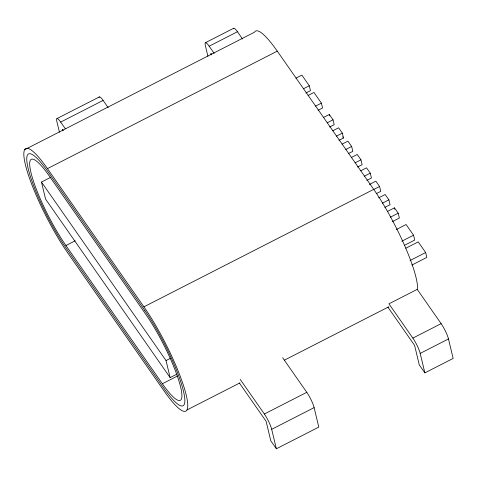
<?xml version="1.0" encoding="UTF-8"?>
<svg xmlns="http://www.w3.org/2000/svg" width="477" height="477" viewBox="0 0 477 477"><rect width="100%" height="100%" fill="white"/><g stroke="black" fill="none" stroke-linecap="round" stroke-linejoin="round"><path stroke-width="0.72" d="M387.95 307.206L414.602 345.402L419.277 364.875L424.864 372.877L453.15 358.424L448.475 338.95A12.116 2.206 62.9 0 0 441.136 323.644L417.226 289.372L417.566 286.951A69.863 12.73 62.9 0 0 373.729 189.363L277.286 51.146A69.863 12.73 62.9 0 0 254.45 32.227L24.631 149.695M56.93 118.606L99.359 96.92M205.426 42.703L233.712 28.244M59.44 132.212L56.841 121.396A12.116 2.206 62.9 0 1 60.674 122.1L103.104 100.414L108.16 107.659M207.936 56.31L205.343 45.494A12.116 2.206 62.9 0 1 209.17 46.197L237.457 31.738L242.495 38.953M47.467 168.619L143.911 306.83A69.863 12.73 62.9 0 1 186.227 395.099A69.863 12.73 62.9 0 1 164.124 391.039L67.686 252.828A69.863 12.73 62.9 0 1 25.37 164.559A69.863 12.73 62.9 0 1 47.467 168.619L277.286 51.146M176.728 374.218L170.122 377.599L45.565 199.094L41.475 182.059L50.729 177.325M295.99 78.103L301.852 75.104L309.299 85.777L310.467 90.648L305.906 92.979M303.438 88.776L309.299 85.777M308.088 95.448L313.955 92.449L321.403 103.121L322.571 107.993L318.01 110.318M315.536 106.121L321.403 103.121M65.933 245.524L162.371 383.741A57.747 10.524 62.9 0 0 180.64 387.091A57.747 10.524 62.9 0 0 145.664 314.134L49.22 175.918A57.747 10.524 62.9 0 0 30.951 172.567A57.747 10.524 62.9 0 0 65.933 245.524L75.187 240.796M323.454 117.461L329.315 114.462L333.035 119.799L334.204 124.67L329.643 126.995M327.174 122.798L333.035 119.799M332.761 130.799L338.622 127.806L342.343 133.143L343.512 138.008L338.956 140.339M336.482 136.136L342.343 133.143M342.069 144.143L347.93 141.144L351.656 146.481L352.825 151.352L348.264 153.677M345.795 149.48L351.656 146.481M351.376 157.482L357.237 154.488L360.964 159.825L362.132 164.69L357.571 167.022M355.103 162.818L360.964 159.825M360.684 170.826L366.551 167.826L370.271 173.163L371.44 178.034L366.879 180.36M364.41 176.162L370.271 173.163M369.347 184.498L375.858 181.171L379.579 186.507L380.747 191.372L376.192 193.704M143.911 306.83L373.729 189.363M373.718 189.5L379.579 186.507M378.655 197.842L385.166 194.509L388.892 199.845L390.061 204.716L384.85 207.376M382.375 203.178L388.892 199.845M387.312 211.514L394.473 207.853L398.2 213.189L399.368 218.055L392.201 221.716M390.383 217.184L398.2 213.189M396.339 229.52L406.112 224.53L413.559 235.203L414.728 240.068L404.305 245.393M170.122 377.599L166.032 360.564L170.659 358.197M401.837 241.195L413.559 235.203M405.838 248.195L418.21 241.869L425.657 252.542L426.826 257.413L411.848 265.069M162.371 383.741L177.575 375.965M410.029 260.531L425.657 252.542M417.226 289.372L388.94 303.831L412.849 338.104A12.116 2.206 62.9 0 1 420.189 353.409L424.864 372.877M186.966 409.964L239.949 382.882M284.322 360.201L388.97 306.711M240.217 379.418L264.353 414.006L306.783 392.321A12.116 2.206 62.9 0 1 314.122 407.626L318.797 427.094L276.368 448.779L270.781 440.778L266.106 421.304L239.43 383.073M412.849 338.104L441.136 323.644M276.368 448.779L271.693 429.312L314.122 407.626M420.189 353.409L448.475 338.95M342.689 136.821L343.512 138.008M209.17 46.197L214.209 53.412M211.77 54.712L210.923 53.502L211.275 54.938M282.646 357.726L306.783 392.321M60.674 122.1L65.307 128.742M63.268 130.609L62.427 129.404L62.773 130.841M41.475 182.059L166.032 360.564M394.473 207.853L394.807 209.242M329.315 114.462L329.649 115.851M99.025 97.529A12.116 2.206 62.9 0 1 103.104 100.414M233.378 28.853A12.116 2.206 62.9 0 1 237.457 31.738M264.353 414.006A12.116 2.206 62.9 0 1 271.693 429.312M144.787 310.485L48.344 172.269A63.805 11.627 62.9 0 0 28.161 168.566A63.805 11.627 62.9 0 0 66.81 249.173L163.247 387.39A63.805 11.627 62.9 0 0 183.436 391.092A63.805 11.627 62.9 0 0 144.787 310.485"/></g></svg>
